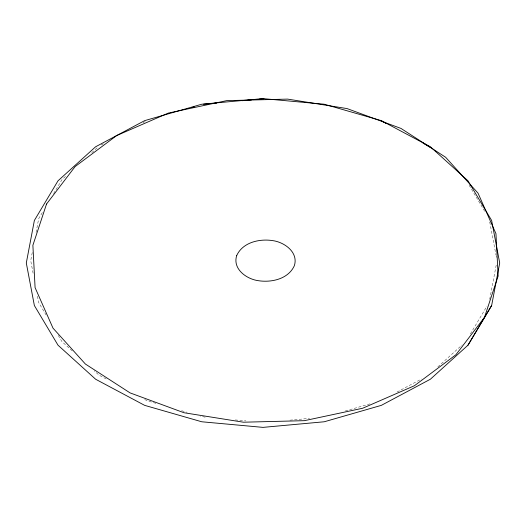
<?xml version="1.0" encoding="UTF-8"?>
<svg xmlns="http://www.w3.org/2000/svg" width="526" height="526" viewBox="0 0 526 526"><rect width="100%" height="100%" fill="white"/><g stroke="black" fill="none" stroke-linecap="round" stroke-linejoin="round"><path stroke-width="0.39" stroke-dasharray="2.63 1.97" d="M32.244 252.546L30.718 260.607L33.46 275.111M36.07 232.4L38.668 218.698L42.83 211.728M489.713 299.333L496.445 263.868M53.645 193.594L61.969 179.649L66.828 175.25M470.382 333.938L487.023 306.04M91.741 152.711L98.421 146.662M437.856 366.892L462.157 344.905M101.196 144.966L103.352 143.808M143 122.689L145.163 121.539M397.025 392.034L421.53 378.976M345.293 410.977L371.073 403.56M289.951 420.169L309.525 418.38M205.14 417.177L200.386 416.132M235.313 419.939L245.918 420.905M155.867 403.317L147.273 400.845L143.67 398.925M181.641 410.734L187.105 412.305M106.193 378.95L98.987 375.11L94.128 370.712M72.266 350.921L61.943 341.571L58.195 335.292M469.159 185.264L485.373 212.458M46.137 315.067L38.654 302.516L37.28 295.264M489.726 221.959L495.985 255.005M496.136 255.814L496.445 257.424"/><path stroke-width="0.79" d="M491.632 305.54L499.7 263L491.632 220.46L467.989 180.812L430.373 146.767L381.35 120.645L324.259 104.227L263 98.625L201.741 104.227L144.65 120.645L95.627 146.767L58.011 180.812L34.368 220.46L26.3 263L34.368 305.54L58.011 345.188L95.627 379.233L144.65 405.355L201.741 421.773L263 427.375L324.259 421.773L381.35 405.355L430.373 379.233L467.989 345.188L491.632 305.54L467.989 345.188M191.845 107.587L194.193 106.909M203.562 104.214L216.613 103.024M241.894 100.716L244.34 100.492M247.601 100.19L251.684 99.822M253.315 99.67L257.392 99.302M259.022 99.151L263.914 98.704L263 98.625M381.35 120.645L380.495 120.408L386.262 123.478M423.016 143.072L429.998 147.241M236.68 255.61C232.413 268.95 246.503 279.076 258.253 280.68C271.554 282.771 288.32 279.036 294.356 265.702C298.623 252.355 284.533 242.236 272.784 240.625C259.482 238.541 242.716 242.276 236.68 255.61M46.531 204.022L32.882 245.307L35.091 287.643L53.001 328.139L85.396 364.038L130.067 392.889L183.962 412.732L243.42 422.207L304.383 420.675L362.697 408.235L414.389 385.742L455.937 354.721L484.505 317.29L498.155 275.999L495.946 233.662L478.035 193.167L445.64 157.267L400.97 128.416L347.075 108.58L287.617 99.105L226.653 100.637L168.34 113.077L116.647 135.57L75.1 166.591L46.531 204.022"/></g></svg>
